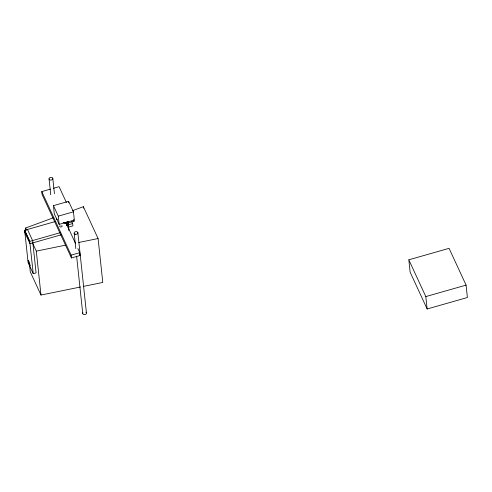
<?xml version="1.0" encoding="UTF-8"?>
<svg xmlns="http://www.w3.org/2000/svg" width="492" height="492" viewBox="0 0 492 492"><rect width="100%" height="100%" fill="white"/><g stroke="black" fill="none" stroke-linecap="round" stroke-linejoin="round"><path stroke-width="0.74" d="M66.5 225.428L68.179 224.629L68.148 222.882M25.861 230.287L25.615 228.017L53.419 217.747M72.668 210.631L83.363 206.683L98.093 238.54L102.785 282.457L83.425 286.399M75.608 243.669L65.989 222.864L63.21 222.704M77.847 248.522L79.772 252.679L80.073 255.502L71.438 257.962L42.072 194.426L41.771 191.603L50.424 189.137M53.308 188.313L59.077 186.671L66.42 202.556M53.437 205.656L68.597 201.333L73.456 211.837L74.329 220.035L59.169 224.352L54.311 213.854L53.437 205.656L58.29 216.154L59.169 224.352M58.29 216.154L73.456 211.837M61.518 234.715L29.975 243.7L24.846 232.605L24.6 230.287L55.239 221.554M66.734 222.741L68.142 222.341L68.351 226.258L68.179 224.629M73.911 219.85L74.064 221.265L68.204 222.931A3.419 2.442 -6.1 0 0 67.97 222.439M67.712 224.961L72.668 223.546L71.721 221.498M67.957 227.273L72.921 225.859L72.668 223.546M60.541 232.605L29.729 241.387L33.235 273.7L36.07 272.888L32.613 240.582L27.497 229.506M71.438 257.962L71.137 255.139L79.772 252.679M408.821 259.807L449.073 248.337L466.078 285.114L467.4 297.512L427.148 308.988L410.143 272.205L408.821 259.807L425.82 296.59L427.148 308.988M425.82 296.59L466.078 285.114M32.841 243.651L36.297 251.129L65.331 245.213M78.732 242.482L98.093 238.54M29.582 265.12L30.307 271.935L40.99 295.046L80.448 287.008M64.231 222.79L63.677 222.673A3.413 2.442 -6.1 0 1 63.425 222.587M64.065 222.802L63.505 222.685A3.413 2.442 -6.1 0 1 63.259 222.599M73.425 219.881L74.064 221.265M79.433 254.118L80.073 255.502M41.771 191.603L71.137 255.139M25.615 228.017L26.556 230.053M24.6 230.287L29.729 241.387L24.662 230.311L28.112 262.617L33.235 273.7M83.363 206.683L83.529 208.196M77.841 232.532L86.426 312.832M74.194 233.423L75.811 248.571M76.617 256.147L82.773 313.724M68.597 201.333L68.757 202.821M68.622 226.818L68.775 230.231L68.573 226.861M65.989 222.864L66.057 223.466A2.884 2.06 -6.1 0 1 65.725 223.553M52.829 178.559A1.894 1.353 -6.1 0 1 50.073 179.974A1.894 1.353 -6.1 0 1 49.92 177.63A1.894 1.353 -6.1 0 1 52.829 178.559L54.446 193.713M49.052 178.885L50.75 194.789M36.297 251.129L40.99 295.046M57.355 219.666A1.181 0.843 -6.1 0 1 56.377 219.094A1.181 0.843 -6.1 0 1 56.808 218.184M85.829 312.186A1.894 1.353 -6.1 0 1 86.143 313.982A1.894 1.353 -6.1 0 1 83.652 314.505A1.894 1.353 -6.1 0 1 82.884 312.795M61.783 225.533A1.181 0.843 -6.1 0 1 61.715 226.714A1.181 0.843 -6.1 0 1 60.073 226.787A1.181 0.843 -6.1 0 1 60.03 225.619M67.902 221.861A3.395 2.429 -6.1 0 1 68.044 223.559A2.995 2.14 -6.1 0 1 66.629 224.955M65.565 223.602A3.014 2.152 -6.1 0 0 67.89 221.929A3.432 2.454 -6.1 0 0 67.964 221.708M67.459 221.701A2.995 2.14 -6.1 0 1 64.224 222.821M68.154 222.993A3.395 2.429 -6.1 0 1 68.13 224.377M68.154 224.377A2.995 2.14 -6.1 0 1 66.986 225.637M67.293 221.708A2.995 2.14 -6.1 0 1 64.052 222.833M28.155 260.637L29.102 263.927A5.843 0.959 74.1 0 0 29.594 264.985L30.209 265.748L29.305 262.347A5.843 0.959 74.1 0 0 28.813 261.283L28.173 260.569M75.165 234.235A1.894 1.353 -6.1 0 0 77.902 232.802A1.894 1.353 -6.1 0 0 74.981 231.892A1.894 1.353 -6.1 0 0 75.165 234.235"/></g></svg>
